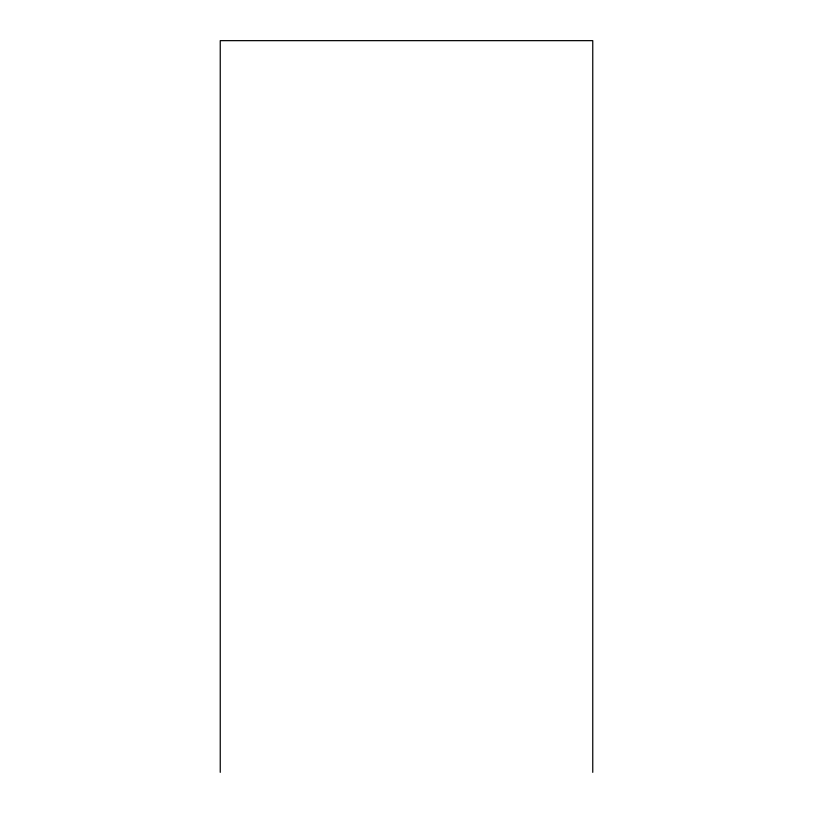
<?xml version="1.0" encoding="UTF-8"?>
<svg xmlns="http://www.w3.org/2000/svg" width="813" height="813" viewBox="0 0 813 813"><rect width="100%" height="100%" fill="white"/><g stroke="black" fill="none" stroke-linecap="round" stroke-linejoin="round"><path stroke-width="1.22" d="M592.758 772.35L592.758 40.65L220.242 40.65L220.242 772.35"/></g></svg>
